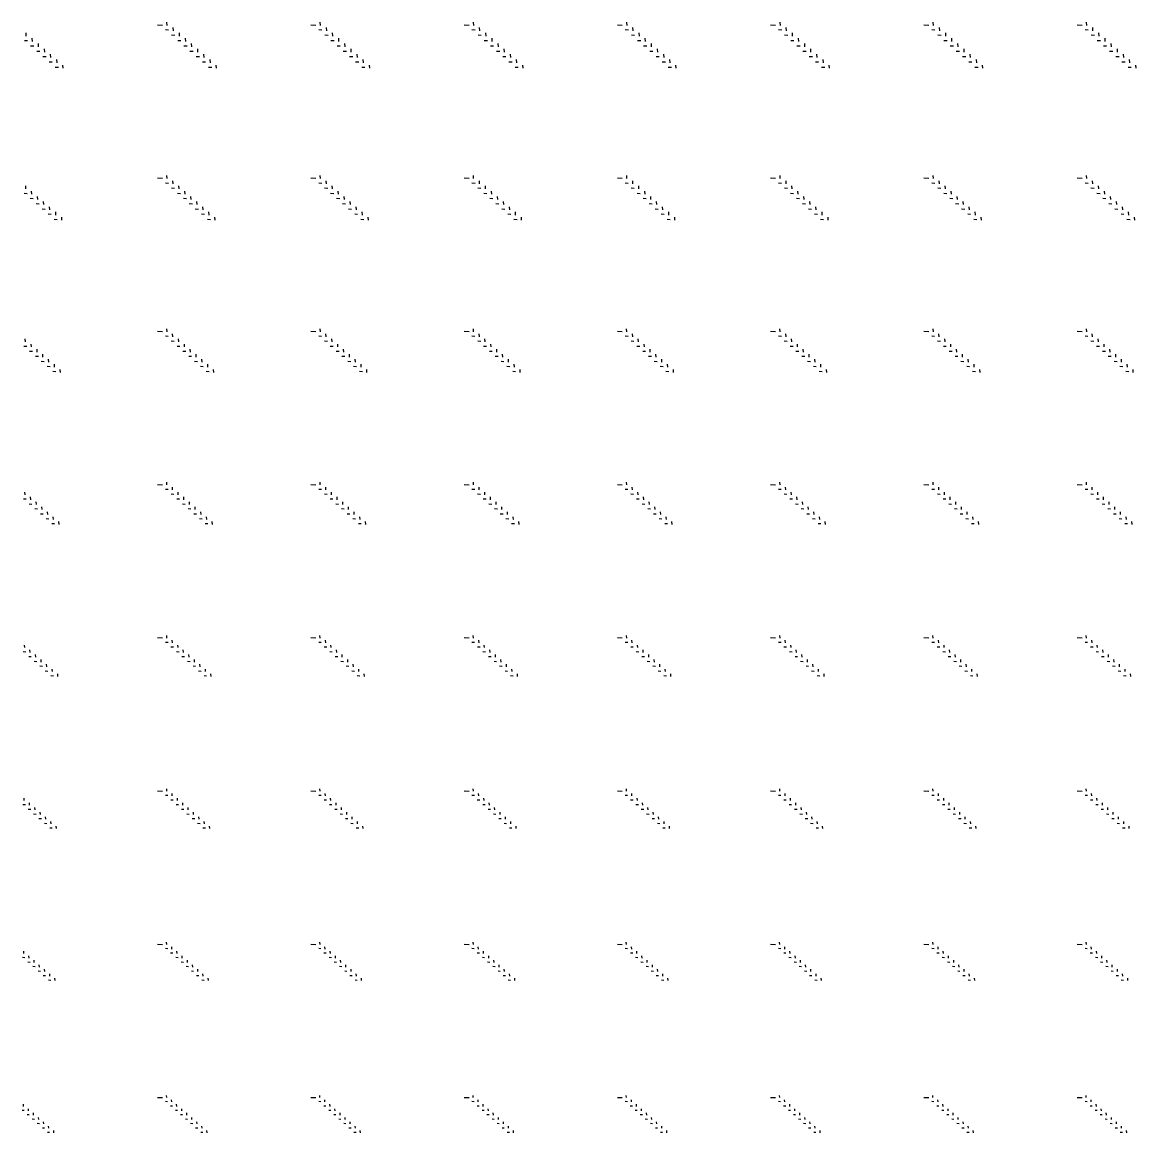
# Model space of a CAD drawing. Extents: x 0 to 300000, y 0 to 300000.
# Drawn here: x 187205 to 223530, y 77150 to 113385 of the extents above; entities that cross this region are included whole.
import ezdxf

# ---------------------------------------------------------------- set-up
doc = ezdxf.new("R2010")
doc.units = 0

msp = doc.modelspace()

# ---------------------------------------------------------------- linework, layer by layer
at = {"color": 7}
for p, q in [((191915, 113385), (191925, 113280)), ((196915, 113385), (196925, 113280)), ((201915, 113385), (201925, 113280)), ((206915, 113385), (206925, 113280)), ((211915, 113385), (211925, 113280)), ((216915, 113385), (216925, 113280)), ((221915, 113385), (221925, 113280)), ((187320, 113040), (187325, 112935)), ((191620, 113305), (191780, 113295)), ((191875, 113145), (191980, 113135)), ((192115, 113215), (192125, 113110)), ((192320, 113040), (192325, 112935)), ((196620, 113305), (196780, 113295)), ((196875, 113145), (196980, 113135)), ((197115, 113215), (197125, 113110)), ((197320, 113040), (197325, 112935)), ((201620, 113305), (201780, 113295)), ((201875, 113145), (201980, 113135)), ((202115, 113215), (202125, 113110)), ((202320, 113040), (202325, 112935)), ((206620, 113305), (206780, 113295)), ((206875, 113145), (206980, 113135)), ((207115, 113215), (207125, 113110)), ((207320, 113040), (207325, 112935)), ((211620, 113305), (211780, 113295)), ((211875, 113145), (211980, 113135)), ((212115, 113215), (212125, 113110)), ((212320, 113040), (212325, 112935)), ((216620, 113305), (216780, 113295)), ((216875, 113145), (216980, 113135)), ((217115, 113215), (217125, 113110)), ((217320, 113040), (217325, 112935)), ((221620, 113305), (221780, 113295)), ((221875, 113145), (221980, 113135)), ((222115, 113215), (222125, 113110)), ((222320, 113040), (222325, 112935)), ((187275, 112795), (187380, 112785)), ((187475, 112620), (187580, 112615)), ((187520, 112865), (187525, 112760)), ((187720, 112690), (187725, 112585)), ((192075, 112970), (192180, 112960)), ((192275, 112795), (192380, 112785)), ((192475, 112620), (192580, 112615)), ((192520, 112865), (192525, 112760)), ((192720, 112690), (192725, 112585)), ((197075, 112970), (197180, 112960)), ((197275, 112795), (197380, 112785)), ((197475, 112620), (197580, 112615)), ((197520, 112865), (197525, 112760)), ((197720, 112690), (197725, 112585)), ((202075, 112970), (202180, 112960)), ((202275, 112795), (202380, 112785)), ((202475, 112620), (202580, 112615)), ((202520, 112865), (202525, 112760)), ((202720, 112690), (202725, 112585)), ((207075, 112970), (207180, 112960)), ((207275, 112795), (207380, 112785)), ((207475, 112620), (207580, 112615)), ((207520, 112865), (207525, 112760)), ((207720, 112690), (207725, 112585)), ((212075, 112970), (212180, 112960)), ((212275, 112795), (212380, 112785)), ((212475, 112620), (212580, 112615)), ((212520, 112865), (212525, 112760)), ((212720, 112690), (212725, 112585)), ((217075, 112970), (217180, 112960)), ((217275, 112795), (217380, 112785)), ((217475, 112620), (217580, 112615)), ((217520, 112865), (217525, 112760)), ((217720, 112690), (217725, 112585)), ((222075, 112970), (222180, 112960)), ((222275, 112795), (222380, 112785)), ((222475, 112620), (222580, 112615)), ((222520, 112865), (222525, 112760)), ((222720, 112690), (222725, 112585)), ((187675, 112445), (187780, 112440)), ((187880, 112270), (187985, 112265)), ((187920, 112515), (187925, 112410)), ((188120, 112340), (188130, 112235)), ((192675, 112445), (192780, 112440)), ((192880, 112270), (192985, 112265)), ((192920, 112515), (192925, 112410)), ((193120, 112340), (193130, 112235)), ((197675, 112445), (197780, 112440)), ((197880, 112270), (197985, 112265)), ((197920, 112515), (197925, 112410)), ((198120, 112340), (198130, 112235)), ((202675, 112445), (202780, 112440)), ((202880, 112270), (202985, 112265)), ((202920, 112515), (202925, 112410)), ((203120, 112340), (203130, 112235)), ((207675, 112445), (207780, 112440)), ((207880, 112270), (207985, 112265)), ((207920, 112515), (207925, 112410)), ((208120, 112340), (208130, 112235)), ((212675, 112445), (212780, 112440)), ((212880, 112270), (212985, 112265)), ((212920, 112515), (212925, 112410)), ((213120, 112340), (213130, 112235)), ((217675, 112445), (217780, 112440)), ((217880, 112270), (217985, 112265)), ((217920, 112515), (217925, 112410)), ((218120, 112340), (218130, 112235)), ((222675, 112445), (222780, 112440)), ((222880, 112270), (222985, 112265)), ((222920, 112515), (222925, 112410)), ((223120, 112340), (223130, 112235)), ((188080, 112095), (188185, 112090)), ((188280, 111920), (188385, 111915)), ((188320, 112165), (188330, 112060)), ((188520, 111990), (188530, 111885)), ((193080, 112095), (193185, 112090)), ((193280, 111920), (193385, 111915)), ((193320, 112165), (193330, 112060)), ((193520, 111990), (193530, 111885)), ((198080, 112095), (198185, 112090)), ((198280, 111920), (198385, 111915)), ((198320, 112165), (198330, 112060)), ((198520, 111990), (198530, 111885)), ((203080, 112095), (203185, 112090)), ((203280, 111920), (203385, 111915)), ((203320, 112165), (203330, 112060)), ((203520, 111990), (203530, 111885)), ((208080, 112095), (208185, 112090)), ((208280, 111920), (208385, 111915)), ((208320, 112165), (208330, 112060)), ((208520, 111990), (208530, 111885)), ((213080, 112095), (213185, 112090)), ((213280, 111920), (213385, 111915)), ((213320, 112165), (213330, 112060)), ((213520, 111990), (213530, 111885)), ((218080, 112095), (218185, 112090)), ((218280, 111920), (218385, 111915)), ((218320, 112165), (218330, 112060)), ((218520, 111990), (218530, 111885)), ((223080, 112095), (223185, 112090)), ((223280, 111920), (223385, 111915)), ((223320, 112165), (223330, 112060)), ((223520, 111990), (223530, 111885)), ((191620, 108305), (191780, 108295)), ((191915, 108385), (191920, 108285)), ((196620, 108305), (196780, 108295)), ((196915, 108385), (196920, 108285)), ((201620, 108305), (201780, 108295)), ((201915, 108385), (201920, 108285)), ((206620, 108305), (206780, 108295)), ((206915, 108385), (206920, 108285)), ((211620, 108305), (211780, 108295)), ((211915, 108385), (211920, 108285)), ((216620, 108305), (216780, 108295)), ((216915, 108385), (216920, 108285)), ((221620, 108305), (221780, 108295)), ((221915, 108385), (221920, 108285)), ((187305, 108045), (187310, 107945)), ((191875, 108150), (191975, 108140)), ((192070, 107980), (192170, 107970)), ((192110, 108215), (192115, 108115)), ((192305, 108045), (192310, 107945)), ((196875, 108150), (196975, 108140)), ((197070, 107980), (197170, 107970)), ((197110, 108215), (197115, 108115)), ((197305, 108045), (197310, 107945)), ((201875, 108150), (201975, 108140)), ((202070, 107980), (202170, 107970)), ((202110, 108215), (202115, 108115)), ((202305, 108045), (202310, 107945)), ((206875, 108150), (206975, 108140)), ((207070, 107980), (207170, 107970)), ((207110, 108215), (207115, 108115)), ((207305, 108045), (207310, 107945)), ((211875, 108150), (211975, 108140)), ((212070, 107980), (212170, 107970)), ((212110, 108215), (212115, 108115)), ((212305, 108045), (212310, 107945)), ((216875, 108150), (216975, 108140)), ((217070, 107980), (217170, 107970)), ((217110, 108215), (217115, 108115)), ((217305, 108045), (217310, 107945)), ((221875, 108150), (221975, 108140)), ((222070, 107980), (222170, 107970)), ((222110, 108215), (222115, 108115)), ((222305, 108045), (222310, 107945)), ((187265, 107810), (187365, 107800)), ((187460, 107640), (187560, 107630)), ((187500, 107875), (187510, 107775)), ((187695, 107705), (187705, 107605)), ((187890, 107535), (187900, 107435)), ((192265, 107810), (192365, 107800)), ((192460, 107640), (192560, 107630)), ((192500, 107875), (192510, 107775)), ((192695, 107705), (192705, 107605)), ((192890, 107535), (192900, 107435)), ((197265, 107810), (197365, 107800)), ((197460, 107640), (197560, 107630)), ((197500, 107875), (197510, 107775)), ((197695, 107705), (197705, 107605)), ((197890, 107535), (197900, 107435)), ((202265, 107810), (202365, 107800)), ((202460, 107640), (202560, 107630)), ((202500, 107875), (202510, 107775)), ((202695, 107705), (202705, 107605)), ((202890, 107535), (202900, 107435)), ((207265, 107810), (207365, 107800)), ((207460, 107640), (207560, 107630)), ((207500, 107875), (207510, 107775)), ((207695, 107705), (207705, 107605)), ((207890, 107535), (207900, 107435)), ((212265, 107810), (212365, 107800)), ((212460, 107640), (212560, 107630)), ((212500, 107875), (212510, 107775)), ((212695, 107705), (212705, 107605)), ((212890, 107535), (212900, 107435)), ((217265, 107810), (217365, 107800)), ((217460, 107640), (217560, 107630)), ((217500, 107875), (217510, 107775)), ((217695, 107705), (217705, 107605)), ((217890, 107535), (217900, 107435)), ((222265, 107810), (222365, 107800)), ((222460, 107640), (222560, 107630)), ((222500, 107875), (222510, 107775)), ((222695, 107705), (222705, 107605)), ((222890, 107535), (222900, 107435)), ((187655, 107470), (187755, 107460)), ((187850, 107300), (187950, 107290)), ((188085, 107365), (188095, 107265)), ((188285, 107195), (188290, 107095)), ((192655, 107470), (192755, 107460)), ((192850, 107300), (192950, 107290)), ((193085, 107365), (193095, 107265)), ((193285, 107195), (193290, 107095)), ((197655, 107470), (197755, 107460)), ((197850, 107300), (197950, 107290)), ((198085, 107365), (198095, 107265)), ((198285, 107195), (198290, 107095)), ((202655, 107470), (202755, 107460)), ((202850, 107300), (202950, 107290)), ((203085, 107365), (203095, 107265)), ((203285, 107195), (203290, 107095)), ((207655, 107470), (207755, 107460)), ((207850, 107300), (207950, 107290)), ((208085, 107365), (208095, 107265)), ((208285, 107195), (208290, 107095)), ((212655, 107470), (212755, 107460)), ((212850, 107300), (212950, 107290)), ((213085, 107365), (213095, 107265)), ((213285, 107195), (213290, 107095)), ((217655, 107470), (217755, 107460)), ((217850, 107300), (217950, 107290)), ((218085, 107365), (218095, 107265)), ((218285, 107195), (218290, 107095)), ((222655, 107470), (222755, 107460)), ((222850, 107300), (222950, 107290)), ((223085, 107365), (223095, 107265)), ((223285, 107195), (223290, 107095)), ((188050, 107130), (188145, 107120)), ((188245, 106960), (188345, 106950)), ((188480, 107025), (188485, 106925)), ((193050, 107130), (193145, 107120)), ((193245, 106960), (193345, 106950)), ((193480, 107025), (193485, 106925)), ((198050, 107130), (198145, 107120)), ((198245, 106960), (198345, 106950)), ((198480, 107025), (198485, 106925)), ((203050, 107130), (203145, 107120)), ((203245, 106960), (203345, 106950)), ((203480, 107025), (203485, 106925)), ((208050, 107130), (208145, 107120)), ((208245, 106960), (208345, 106950)), ((208480, 107025), (208485, 106925)), ((213050, 107130), (213145, 107120)), ((213245, 106960), (213345, 106950)), ((213480, 107025), (213485, 106925)), ((218050, 107130), (218145, 107120)), ((218245, 106960), (218345, 106950)), ((218480, 107025), (218485, 106925)), ((223050, 107130), (223145, 107120)), ((223245, 106960), (223345, 106950)), ((223480, 107025), (223485, 106925)), ((191620, 103305), (191780, 103295)), ((191910, 103380), (191920, 103285)), ((192100, 103215), (192110, 103120)), ((196620, 103305), (196780, 103295)), ((196910, 103380), (196920, 103285)), ((197100, 103215), (197110, 103120)), ((201620, 103305), (201780, 103295)), ((201910, 103380), (201920, 103285)), ((202100, 103215), (202110, 103120)), ((206620, 103305), (206780, 103295)), ((206910, 103380), (206920, 103285)), ((207100, 103215), (207110, 103120)), ((211620, 103305), (211780, 103295)), ((211910, 103380), (211920, 103285)), ((212100, 103215), (212110, 103120)), ((216620, 103305), (216780, 103295)), ((216910, 103380), (216920, 103285)), ((217100, 103215), (217110, 103120)), ((221620, 103305), (221780, 103295)), ((221910, 103380), (221920, 103285)), ((222100, 103215), (222110, 103120)), ((187255, 102820), (187350, 102815)), ((187290, 103050), (187300, 102955)), ((187485, 102885), (187490, 102790)), ((191875, 103150), (191970, 103145)), ((192065, 102985), (192160, 102980)), ((192255, 102820), (192350, 102815)), ((192290, 103050), (192300, 102955)), ((192485, 102885), (192490, 102790)), ((196875, 103150), (196970, 103145)), ((197065, 102985), (197160, 102980)), ((197255, 102820), (197350, 102815)), ((197290, 103050), (197300, 102955)), ((197485, 102885), (197490, 102790)), ((201875, 103150), (201970, 103145)), ((202065, 102985), (202160, 102980)), ((202255, 102820), (202350, 102815)), ((202290, 103050), (202300, 102955)), ((202485, 102885), (202490, 102790)), ((206875, 103150), (206970, 103145)), ((207065, 102985), (207160, 102980)), ((207255, 102820), (207350, 102815)), ((207290, 103050), (207300, 102955)), ((207485, 102885), (207490, 102790)), ((211875, 103150), (211970, 103145)), ((212065, 102985), (212160, 102980)), ((212255, 102820), (212350, 102815)), ((212290, 103050), (212300, 102955)), ((212485, 102885), (212490, 102790)), ((216875, 103150), (216970, 103145)), ((217065, 102985), (217160, 102980)), ((217255, 102820), (217350, 102815)), ((217290, 103050), (217300, 102955)), ((217485, 102885), (217490, 102790)), ((221875, 103150), (221970, 103145)), ((222065, 102985), (222160, 102980)), ((222255, 102820), (222350, 102815)), ((222290, 103050), (222300, 102955)), ((222485, 102885), (222490, 102790)), ((187445, 102655), (187540, 102650)), ((187635, 102490), (187730, 102485)), ((187675, 102720), (187680, 102625)), ((187865, 102555), (187870, 102460)), ((192445, 102655), (192540, 102650)), ((192635, 102490), (192730, 102485)), ((192675, 102720), (192680, 102625)), ((192865, 102555), (192870, 102460)), ((197445, 102655), (197540, 102650)), ((197635, 102490), (197730, 102485)), ((197675, 102720), (197680, 102625)), ((197865, 102555), (197870, 102460)), ((202445, 102655), (202540, 102650)), ((202635, 102490), (202730, 102485)), ((202675, 102720), (202680, 102625)), ((202865, 102555), (202870, 102460)), ((207445, 102655), (207540, 102650)), ((207635, 102490), (207730, 102485)), ((207675, 102720), (207680, 102625)), ((207865, 102555), (207870, 102460)), ((212445, 102655), (212540, 102650)), ((212635, 102490), (212730, 102485)), ((212675, 102720), (212680, 102625)), ((212865, 102555), (212870, 102460)), ((217445, 102655), (217540, 102650)), ((217635, 102490), (217730, 102485)), ((217675, 102720), (217680, 102625)), ((217865, 102555), (217870, 102460)), ((222445, 102655), (222540, 102650)), ((222635, 102490), (222730, 102485)), ((222675, 102720), (222680, 102625)), ((222865, 102555), (222870, 102460)), ((187825, 102325), (187920, 102320)), ((188015, 102160), (188110, 102155)), ((188055, 102390), (188060, 102295)), ((188245, 102225), (188250, 102130)), ((192825, 102325), (192920, 102320)), ((193015, 102160), (193110, 102155)), ((193055, 102390), (193060, 102295)), ((193245, 102225), (193250, 102130)), ((197825, 102325), (197920, 102320)), ((198015, 102160), (198110, 102155)), ((198055, 102390), (198060, 102295)), ((198245, 102225), (198250, 102130)), ((202825, 102325), (202920, 102320)), ((203015, 102160), (203110, 102155)), ((203055, 102390), (203060, 102295)), ((203245, 102225), (203250, 102130)), ((207825, 102325), (207920, 102320)), ((208015, 102160), (208110, 102155)), ((208055, 102390), (208060, 102295)), ((208245, 102225), (208250, 102130)), ((212825, 102325), (212920, 102320)), ((213015, 102160), (213110, 102155)), ((213055, 102390), (213060, 102295)), ((213245, 102225), (213250, 102130)), ((217825, 102325), (217920, 102320)), ((218015, 102160), (218110, 102155)), ((218055, 102390), (218060, 102295)), ((218245, 102225), (218250, 102130)), ((222825, 102325), (222920, 102320)), ((223015, 102160), (223110, 102155)), ((223055, 102390), (223060, 102295)), ((223245, 102225), (223250, 102130)), ((188205, 101995), (188300, 101985)), ((188435, 102055), (188440, 101960)), ((193205, 101995), (193300, 101985)), ((193435, 102055), (193440, 101960)), ((198205, 101995), (198300, 101985)), ((198435, 102055), (198440, 101960)), ((203205, 101995), (203300, 101985)), ((203435, 102055), (203440, 101960)), ((208205, 101995), (208300, 101985)), ((208435, 102055), (208440, 101960)), ((213205, 101995), (213300, 101985)), ((213435, 102055), (213440, 101960)), ((218205, 101995), (218300, 101985)), ((218435, 102055), (218440, 101960)), ((223205, 101995), (223300, 101985)), ((223435, 102055), (223440, 101960)), ((191620, 98305), (191780, 98295)), ((191875, 98155), (191965, 98150)), ((191910, 98380), (191915, 98290)), ((192095, 98215), (192100, 98130)), ((196620, 98305), (196780, 98295)), ((196875, 98155), (196965, 98150)), ((196910, 98380), (196915, 98290)), ((197095, 98215), (197100, 98130)), ((201620, 98305), (201780, 98295)), ((201875, 98155), (201965, 98150)), ((201910, 98380), (201915, 98290)), ((202095, 98215), (202100, 98130)), ((206620, 98305), (206780, 98295)), ((206875, 98155), (206965, 98150)), ((206910, 98380), (206915, 98290)), ((207095, 98215), (207100, 98130)), ((211620, 98305), (211780, 98295)), ((211875, 98155), (211965, 98150)), ((211910, 98380), (211915, 98290)), ((212095, 98215), (212100, 98130)), ((216620, 98305), (216780, 98295)), ((216875, 98155), (216965, 98150)), ((216910, 98380), (216915, 98290)), ((217095, 98215), (217100, 98130)), ((221620, 98305), (221780, 98295)), ((221875, 98155), (221965, 98150)), ((221910, 98380), (221915, 98290)), ((222095, 98215), (222100, 98130)), ((187245, 97835), (187335, 97830)), ((187280, 98055), (187285, 97965)), ((187465, 97895), (187470, 97805)), ((187650, 97735), (187655, 97645)), ((192060, 97995), (192150, 97990)), ((192245, 97835), (192335, 97830)), ((192280, 98055), (192285, 97965)), ((192465, 97895), (192470, 97805)), ((192650, 97735), (192655, 97645)), ((197060, 97995), (197150, 97990)), ((197245, 97835), (197335, 97830)), ((197280, 98055), (197285, 97965)), ((197465, 97895), (197470, 97805)), ((197650, 97735), (197655, 97645)), ((202060, 97995), (202150, 97990)), ((202245, 97835), (202335, 97830)), ((202280, 98055), (202285, 97965)), ((202465, 97895), (202470, 97805)), ((202650, 97735), (202655, 97645)), ((207060, 97995), (207150, 97990)), ((207245, 97835), (207335, 97830)), ((207280, 98055), (207285, 97965)), ((207465, 97895), (207470, 97805)), ((207650, 97735), (207655, 97645)), ((212060, 97995), (212150, 97990)), ((212245, 97835), (212335, 97830)), ((212280, 98055), (212285, 97965)), ((212465, 97895), (212470, 97805)), ((212650, 97735), (212655, 97645)), ((217060, 97995), (217150, 97990)), ((217245, 97835), (217335, 97830)), ((217280, 98055), (217285, 97965)), ((217465, 97895), (217470, 97805)), ((217650, 97735), (217655, 97645)), ((222060, 97995), (222150, 97990)), ((222245, 97835), (222335, 97830)), ((222280, 98055), (222285, 97965)), ((222465, 97895), (222470, 97805)), ((222650, 97735), (222655, 97645)), ((187430, 97675), (187520, 97665)), ((187615, 97515), (187705, 97505)), ((187835, 97575), (187840, 97485)), ((188020, 97410), (188025, 97320)), ((192430, 97675), (192520, 97665)), ((192615, 97515), (192705, 97505)), ((192835, 97575), (192840, 97485)), ((193020, 97410), (193025, 97320)), ((197430, 97675), (197520, 97665)), ((197615, 97515), (197705, 97505)), ((197835, 97575), (197840, 97485)), ((198020, 97410), (198025, 97320)), ((202430, 97675), (202520, 97665)), ((202615, 97515), (202705, 97505)), ((202835, 97575), (202840, 97485)), ((203020, 97410), (203025, 97320)), ((207430, 97675), (207520, 97665)), ((207615, 97515), (207705, 97505)), ((207835, 97575), (207840, 97485)), ((208020, 97410), (208025, 97320)), ((212430, 97675), (212520, 97665)), ((212615, 97515), (212705, 97505)), ((212835, 97575), (212840, 97485)), ((213020, 97410), (213025, 97320)), ((217430, 97675), (217520, 97665)), ((217615, 97515), (217705, 97505)), ((217835, 97575), (217840, 97485)), ((218020, 97410), (218025, 97320)), ((222430, 97675), (222520, 97665)), ((222615, 97515), (222705, 97505)), ((222835, 97575), (222840, 97485)), ((223020, 97410), (223025, 97320)), ((187800, 97350), (187890, 97345)), ((187985, 97190), (188075, 97185)), ((188170, 97030), (188260, 97025)), ((188205, 97250), (188215, 97160)), ((188390, 97090), (188400, 97000)), ((192800, 97350), (192890, 97345)), ((192985, 97190), (193075, 97185)), ((193170, 97030), (193260, 97025)), ((193205, 97250), (193215, 97160)), ((193390, 97090), (193400, 97000)), ((197800, 97350), (197890, 97345)), ((197985, 97190), (198075, 97185)), ((198170, 97030), (198260, 97025)), ((198205, 97250), (198215, 97160)), ((198390, 97090), (198400, 97000)), ((202800, 97350), (202890, 97345)), ((202985, 97190), (203075, 97185)), ((203170, 97030), (203260, 97025)), ((203205, 97250), (203215, 97160)), ((203390, 97090), (203400, 97000)), ((207800, 97350), (207890, 97345)), ((207985, 97190), (208075, 97185)), ((208170, 97030), (208260, 97025)), ((208205, 97250), (208215, 97160)), ((208390, 97090), (208400, 97000)), ((212800, 97350), (212890, 97345)), ((212985, 97190), (213075, 97185)), ((213170, 97030), (213260, 97025)), ((213205, 97250), (213215, 97160)), ((213390, 97090), (213400, 97000)), ((217800, 97350), (217890, 97345)), ((217985, 97190), (218075, 97185)), ((218170, 97030), (218260, 97025)), ((218205, 97250), (218215, 97160)), ((218390, 97090), (218400, 97000)), ((222800, 97350), (222890, 97345)), ((222985, 97190), (223075, 97185)), ((223170, 97030), (223260, 97025)), ((223205, 97250), (223215, 97160)), ((223390, 97090), (223400, 97000)), ((191905, 93375), (191915, 93290)), ((196905, 93375), (196915, 93290)), ((201905, 93375), (201915, 93290)), ((206905, 93375), (206915, 93290)), ((211905, 93375), (211915, 93290)), ((216905, 93375), (216915, 93290)), ((221905, 93375), (221915, 93290)), ((187265, 93060), (187275, 92980)), ((191620, 93305), (191780, 93295)), ((191875, 93160), (191960, 93155)), ((192055, 93005), (192140, 93000)), ((192085, 93220), (192095, 93135)), ((192265, 93060), (192275, 92980)), ((196620, 93305), (196780, 93295)), ((196875, 93160), (196960, 93155)), ((197055, 93005), (197140, 93000)), ((197085, 93220), (197095, 93135)), ((197265, 93060), (197275, 92980)), ((201620, 93305), (201780, 93295)), ((201875, 93160), (201960, 93155)), ((202055, 93005), (202140, 93000)), ((202085, 93220), (202095, 93135)), ((202265, 93060), (202275, 92980)), ((206620, 93305), (206780, 93295)), ((206875, 93160), (206960, 93155)), ((207055, 93005), (207140, 93000)), ((207085, 93220), (207095, 93135)), ((207265, 93060), (207275, 92980)), ((211620, 93305), (211780, 93295)), ((211875, 93160), (211960, 93155)), ((212055, 93005), (212140, 93000)), ((212085, 93220), (212095, 93135)), ((212265, 93060), (212275, 92980)), ((216620, 93305), (216780, 93295)), ((216875, 93160), (216960, 93155)), ((217055, 93005), (217140, 93000)), ((217085, 93220), (217095, 93135)), ((217265, 93060), (217275, 92980)), ((221620, 93305), (221780, 93295)), ((221875, 93160), (221960, 93155)), ((222055, 93005), (222140, 93000)), ((222085, 93220), (222095, 93135)), ((222265, 93060), (222275, 92980)), ((187235, 92850), (187320, 92840)), ((187415, 92690), (187500, 92685)), ((187445, 92905), (187455, 92820)), ((187630, 92750), (187635, 92665)), ((192235, 92850), (192320, 92840)), ((192415, 92690), (192500, 92685)), ((192445, 92905), (192455, 92820)), ((192630, 92750), (192635, 92665)), ((197235, 92850), (197320, 92840)), ((197415, 92690), (197500, 92685)), ((197445, 92905), (197455, 92820)), ((197630, 92750), (197635, 92665)), ((202235, 92850), (202320, 92840)), ((202415, 92690), (202500, 92685)), ((202445, 92905), (202455, 92820)), ((202630, 92750), (202635, 92665)), ((207235, 92850), (207320, 92840)), ((207415, 92690), (207500, 92685)), ((207445, 92905), (207455, 92820)), ((207630, 92750), (207635, 92665)), ((212235, 92850), (212320, 92840)), ((212415, 92690), (212500, 92685)), ((212445, 92905), (212455, 92820)), ((212630, 92750), (212635, 92665)), ((217235, 92850), (217320, 92840)), ((217415, 92690), (217500, 92685)), ((217445, 92905), (217455, 92820)), ((217630, 92750), (217635, 92665)), ((222235, 92850), (222320, 92840)), ((222415, 92690), (222500, 92685)), ((222445, 92905), (222455, 92820)), ((222630, 92750), (222635, 92665)), ((187595, 92535), (187680, 92530)), ((187775, 92380), (187860, 92370)), ((187810, 92595), (187815, 92510)), ((187990, 92435), (187995, 92350)), ((188170, 92280), (188175, 92195)), ((192595, 92535), (192680, 92530)), ((192775, 92380), (192860, 92370)), ((192810, 92595), (192815, 92510)), ((192990, 92435), (192995, 92350)), ((193170, 92280), (193175, 92195)), ((197595, 92535), (197680, 92530)), ((197775, 92380), (197860, 92370)), ((197810, 92595), (197815, 92510)), ((197990, 92435), (197995, 92350)), ((198170, 92280), (198175, 92195)), ((202595, 92535), (202680, 92530)), ((202775, 92380), (202860, 92370)), ((202810, 92595), (202815, 92510)), ((202990, 92435), (202995, 92350)), ((203170, 92280), (203175, 92195)), ((207595, 92535), (207680, 92530)), ((207775, 92380), (207860, 92370)), ((207810, 92595), (207815, 92510)), ((207990, 92435), (207995, 92350)), ((208170, 92280), (208175, 92195)), ((212595, 92535), (212680, 92530)), ((212775, 92380), (212860, 92370)), ((212810, 92595), (212815, 92510)), ((212990, 92435), (212995, 92350)), ((213170, 92280), (213175, 92195)), ((217595, 92535), (217680, 92530)), ((217775, 92380), (217860, 92370)), ((217810, 92595), (217815, 92510)), ((217990, 92435), (217995, 92350)), ((218170, 92280), (218175, 92195)), ((222595, 92535), (222680, 92530)), ((222775, 92380), (222860, 92370)), ((222810, 92595), (222815, 92510)), ((222990, 92435), (222995, 92350)), ((223170, 92280), (223175, 92195)), ((187955, 92220), (188040, 92215)), ((188135, 92065), (188220, 92060)), ((188350, 92125), (188355, 92040)), ((192955, 92220), (193040, 92215)), ((193135, 92065), (193220, 92060)), ((193350, 92125), (193355, 92040)), ((197955, 92220), (198040, 92215)), ((198135, 92065), (198220, 92060)), ((198350, 92125), (198355, 92040)), ((202955, 92220), (203040, 92215)), ((203135, 92065), (203220, 92060)), ((203350, 92125), (203355, 92040)), ((207955, 92220), (208040, 92215)), ((208135, 92065), (208220, 92060)), ((208350, 92125), (208355, 92040)), ((212955, 92220), (213040, 92215)), ((213135, 92065), (213220, 92060)), ((213350, 92125), (213355, 92040)), ((217955, 92220), (218040, 92215)), ((218135, 92065), (218220, 92060)), ((218350, 92125), (218355, 92040)), ((222955, 92220), (223040, 92215)), ((223135, 92065), (223220, 92060)), ((223350, 92125), (223355, 92040)), ((191620, 88305), (191780, 88295)), ((191905, 88375), (191910, 88295)), ((196620, 88305), (196780, 88295)), ((196905, 88375), (196910, 88295)), ((201620, 88305), (201780, 88295)), ((201905, 88375), (201910, 88295)), ((206620, 88305), (206780, 88295)), ((206905, 88375), (206910, 88295)), ((211620, 88305), (211780, 88295)), ((211905, 88375), (211910, 88295)), ((216620, 88305), (216780, 88295)), ((216905, 88375), (216910, 88295)), ((221620, 88305), (221780, 88295)), ((221905, 88375), (221910, 88295)), ((187255, 88070), (187260, 87990)), ((187430, 87915), (187435, 87835)), ((191875, 88165), (191955, 88160)), ((192050, 88015), (192130, 88010)), ((192080, 88220), (192085, 88140)), ((192255, 88070), (192260, 87990)), ((192430, 87915), (192435, 87835)), ((196875, 88165), (196955, 88160)), ((197050, 88015), (197130, 88010)), ((197080, 88220), (197085, 88140)), ((197255, 88070), (197260, 87990)), ((197430, 87915), (197435, 87835)), ((201875, 88165), (201955, 88160)), ((202050, 88015), (202130, 88010)), ((202080, 88220), (202085, 88140)), ((202255, 88070), (202260, 87990)), ((202430, 87915), (202435, 87835)), ((206875, 88165), (206955, 88160)), ((207050, 88015), (207130, 88010)), ((207080, 88220), (207085, 88140)), ((207255, 88070), (207260, 87990)), ((207430, 87915), (207435, 87835)), ((211875, 88165), (211955, 88160)), ((212050, 88015), (212130, 88010)), ((212080, 88220), (212085, 88140)), ((212255, 88070), (212260, 87990)), ((212430, 87915), (212435, 87835)), ((216875, 88165), (216955, 88160)), ((217050, 88015), (217130, 88010)), ((217080, 88220), (217085, 88140)), ((217255, 88070), (217260, 87990)), ((217430, 87915), (217435, 87835)), ((221875, 88165), (221955, 88160)), ((222050, 88015), (222130, 88010)), ((222080, 88220), (222085, 88140)), ((222255, 88070), (222260, 87990)), ((222430, 87915), (222435, 87835)), ((187225, 87860), (187305, 87855)), ((187400, 87710), (187480, 87705)), ((187575, 87555), (187655, 87550)), ((187605, 87765), (187610, 87685)), ((187780, 87610), (187785, 87530)), ((192225, 87860), (192305, 87855)), ((192400, 87710), (192480, 87705)), ((192575, 87555), (192655, 87550)), ((192605, 87765), (192610, 87685)), ((192780, 87610), (192785, 87530)), ((197225, 87860), (197305, 87855)), ((197400, 87710), (197480, 87705)), ((197575, 87555), (197655, 87550)), ((197605, 87765), (197610, 87685)), ((197780, 87610), (197785, 87530)), ((202225, 87860), (202305, 87855)), ((202400, 87710), (202480, 87705)), ((202575, 87555), (202655, 87550)), ((202605, 87765), (202610, 87685)), ((202780, 87610), (202785, 87530)), ((207225, 87860), (207305, 87855)), ((207400, 87710), (207480, 87705)), ((207575, 87555), (207655, 87550)), ((207605, 87765), (207610, 87685)), ((207780, 87610), (207785, 87530)), ((212225, 87860), (212305, 87855)), ((212400, 87710), (212480, 87705)), ((212575, 87555), (212655, 87550)), ((212605, 87765), (212610, 87685)), ((212780, 87610), (212785, 87530)), ((217225, 87860), (217305, 87855)), ((217400, 87710), (217480, 87705)), ((217575, 87555), (217655, 87550)), ((217605, 87765), (217610, 87685)), ((217780, 87610), (217785, 87530)), ((222225, 87860), (222305, 87855)), ((222400, 87710), (222480, 87705)), ((222575, 87555), (222655, 87550)), ((222605, 87765), (222610, 87685)), ((222780, 87610), (222785, 87530)), ((187750, 87405), (187830, 87400)), ((187925, 87255), (188005, 87245)), ((187955, 87460), (187960, 87380)), ((188130, 87310), (188135, 87230)), ((192750, 87405), (192830, 87400)), ((192925, 87255), (193005, 87245)), ((192955, 87460), (192960, 87380)), ((193130, 87310), (193135, 87230)), ((197750, 87405), (197830, 87400)), ((197925, 87255), (198005, 87245)), ((197955, 87460), (197960, 87380)), ((198130, 87310), (198135, 87230)), ((202750, 87405), (202830, 87400)), ((202925, 87255), (203005, 87245)), ((202955, 87460), (202960, 87380)), ((203130, 87310), (203135, 87230)), ((207750, 87405), (207830, 87400)), ((207925, 87255), (208005, 87245)), ((207955, 87460), (207960, 87380)), ((208130, 87310), (208135, 87230)), ((212750, 87405), (212830, 87400)), ((212925, 87255), (213005, 87245)), ((212955, 87460), (212960, 87380)), ((213130, 87310), (213135, 87230)), ((217750, 87405), (217830, 87400)), ((217925, 87255), (218005, 87245)), ((217955, 87460), (217960, 87380)), ((218130, 87310), (218135, 87230)), ((222750, 87405), (222830, 87400)), ((222925, 87255), (223005, 87245)), ((222955, 87460), (222960, 87380)), ((223130, 87310), (223135, 87230)), ((188100, 87100), (188180, 87095)), ((188305, 87155), (188310, 87075)), ((193100, 87100), (193180, 87095)), ((193305, 87155), (193310, 87075)), ((198100, 87100), (198180, 87095)), ((198305, 87155), (198310, 87075)), ((203100, 87100), (203180, 87095)), ((203305, 87155), (203310, 87075)), ((208100, 87100), (208180, 87095)), ((208305, 87155), (208310, 87075)), ((213100, 87100), (213180, 87095)), ((213305, 87155), (213310, 87075)), ((218100, 87100), (218180, 87095)), ((218305, 87155), (218310, 87075)), ((223100, 87100), (223180, 87095)), ((223305, 87155), (223310, 87075)), ((191620, 83305), (191780, 83295)), ((191900, 83370), (191910, 83295)), ((192070, 83220), (192075, 83145)), ((196620, 83305), (196780, 83295)), ((196900, 83370), (196910, 83295)), ((197070, 83220), (197075, 83145)), ((201620, 83305), (201780, 83295)), ((201900, 83370), (201910, 83295)), ((202070, 83220), (202075, 83145)), ((206620, 83305), (206780, 83295)), ((206900, 83370), (206910, 83295)), ((207070, 83220), (207075, 83145)), ((211620, 83305), (211780, 83295)), ((211900, 83370), (211910, 83295)), ((212070, 83220), (212075, 83145)), ((216620, 83305), (216780, 83295)), ((216900, 83370), (216910, 83295)), ((217070, 83220), (217075, 83145)), ((221620, 83305), (221780, 83295)), ((221900, 83370), (221910, 83295)), ((222070, 83220), (222075, 83145)), ((187215, 82875), (187290, 82870)), ((187240, 83075), (187245, 83000)), ((187410, 82925), (187415, 82850)), ((191875, 83170), (191950, 83165)), ((192045, 83025), (192120, 83015)), ((192215, 82875), (192290, 82870)), ((192240, 83075), (192245, 83000)), ((192410, 82925), (192415, 82850)), ((196875, 83170), (196950, 83165)), ((197045, 83025), (197120, 83015)), ((197215, 82875), (197290, 82870)), ((197240, 83075), (197245, 83000)), ((197410, 82925), (197415, 82850)), ((201875, 83170), (201950, 83165)), ((202045, 83025), (202120, 83015)), ((202215, 82875), (202290, 82870)), ((202240, 83075), (202245, 83000)), ((202410, 82925), (202415, 82850)), ((206875, 83170), (206950, 83165)), ((207045, 83025), (207120, 83015)), ((207215, 82875), (207290, 82870)), ((207240, 83075), (207245, 83000)), ((207410, 82925), (207415, 82850)), ((211875, 83170), (211950, 83165)), ((212045, 83025), (212120, 83015)), ((212215, 82875), (212290, 82870)), ((212240, 83075), (212245, 83000)), ((212410, 82925), (212415, 82850)), ((216875, 83170), (216950, 83165)), ((217045, 83025), (217120, 83015)), ((217215, 82875), (217290, 82870)), ((217240, 83075), (217245, 83000)), ((217410, 82925), (217415, 82850)), ((221875, 83170), (221950, 83165)), ((222045, 83025), (222120, 83015)), ((222215, 82875), (222290, 82870)), ((222240, 83075), (222245, 83000)), ((222410, 82925), (222415, 82850)), ((187385, 82725), (187460, 82720)), ((187555, 82580), (187630, 82575)), ((187580, 82780), (187585, 82705)), ((187750, 82630), (187755, 82555)), ((187920, 82485), (187925, 82410)), ((192385, 82725), (192460, 82720)), ((192555, 82580), (192630, 82575)), ((192580, 82780), (192585, 82705)), ((192750, 82630), (192755, 82555)), ((192920, 82485), (192925, 82410)), ((197385, 82725), (197460, 82720)), ((197555, 82580), (197630, 82575)), ((197580, 82780), (197585, 82705)), ((197750, 82630), (197755, 82555)), ((197920, 82485), (197925, 82410)), ((202385, 82725), (202460, 82720)), ((202555, 82580), (202630, 82575)), ((202580, 82780), (202585, 82705)), ((202750, 82630), (202755, 82555)), ((202920, 82485), (202925, 82410)), ((207385, 82725), (207460, 82720)), ((207555, 82580), (207630, 82575)), ((207580, 82780), (207585, 82705)), ((207750, 82630), (207755, 82555)), ((207920, 82485), (207925, 82410)), ((212385, 82725), (212460, 82720)), ((212555, 82580), (212630, 82575)), ((212580, 82780), (212585, 82705)), ((212750, 82630), (212755, 82555)), ((212920, 82485), (212925, 82410)), ((217385, 82725), (217460, 82720)), ((217555, 82580), (217630, 82575)), ((217580, 82780), (217585, 82705)), ((217750, 82630), (217755, 82555)), ((217920, 82485), (217925, 82410)), ((222385, 82725), (222460, 82720)), ((222555, 82580), (222630, 82575)), ((222580, 82780), (222585, 82705)), ((222750, 82630), (222755, 82555)), ((222920, 82485), (222925, 82410)), ((187725, 82430), (187795, 82425)), ((187890, 82285), (187965, 82280)), ((188060, 82135), (188135, 82130)), ((188090, 82335), (188095, 82260)), ((188260, 82190), (188265, 82115)), ((192725, 82430), (192795, 82425)), ((192890, 82285), (192965, 82280)), ((193060, 82135), (193135, 82130)), ((193090, 82335), (193095, 82260)), ((193260, 82190), (193265, 82115)), ((197725, 82430), (197795, 82425)), ((197890, 82285), (197965, 82280)), ((198060, 82135), (198135, 82130)), ((198090, 82335), (198095, 82260)), ((198260, 82190), (198265, 82115)), ((202725, 82430), (202795, 82425)), ((202890, 82285), (202965, 82280)), ((203060, 82135), (203135, 82130)), ((203090, 82335), (203095, 82260)), ((203260, 82190), (203265, 82115)), ((207725, 82430), (207795, 82425)), ((207890, 82285), (207965, 82280)), ((208060, 82135), (208135, 82130)), ((208090, 82335), (208095, 82260)), ((208260, 82190), (208265, 82115)), ((212725, 82430), (212795, 82425)), ((212890, 82285), (212965, 82280)), ((213060, 82135), (213135, 82130)), ((213090, 82335), (213095, 82260)), ((213260, 82190), (213265, 82115)), ((217725, 82430), (217795, 82425)), ((217890, 82285), (217965, 82280)), ((218060, 82135), (218135, 82130)), ((218090, 82335), (218095, 82260)), ((218260, 82190), (218265, 82115)), ((222725, 82430), (222795, 82425)), ((222890, 82285), (222965, 82280)), ((223060, 82135), (223135, 82130)), ((223090, 82335), (223095, 82260)), ((223260, 82190), (223265, 82115)), ((191620, 78305), (191780, 78295)), ((191875, 78175), (191945, 78170)), ((191900, 78365), (191905, 78295)), ((192065, 78225), (192070, 78155)), ((196620, 78305), (196780, 78295)), ((196875, 78175), (196945, 78170)), ((196900, 78365), (196905, 78295)), ((197065, 78225), (197070, 78155)), ((201620, 78305), (201780, 78295)), ((201875, 78175), (201945, 78170)), ((201900, 78365), (201905, 78295)), ((202065, 78225), (202070, 78155)), ((206620, 78305), (206780, 78295)), ((206875, 78175), (206945, 78170)), ((206900, 78365), (206905, 78295)), ((207065, 78225), (207070, 78155)), ((211620, 78305), (211780, 78295)), ((211875, 78175), (211945, 78170)), ((211900, 78365), (211905, 78295)), ((212065, 78225), (212070, 78155)), ((216620, 78305), (216780, 78295)), ((216875, 78175), (216945, 78170)), ((216900, 78365), (216905, 78295)), ((217065, 78225), (217070, 78155)), ((221620, 78305), (221780, 78295)), ((221875, 78175), (221945, 78170)), ((221900, 78365), (221905, 78295)), ((222065, 78225), (222070, 78155)), ((187205, 77890), (187270, 77885)), ((187230, 78080), (187235, 78010)), ((187365, 77745), (187435, 77740)), ((187395, 77935), (187400, 77870)), ((187560, 77795), (187565, 77725)), ((192040, 78030), (192110, 78025)), ((192205, 77890), (192270, 77885)), ((192230, 78080), (192235, 78010)), ((192365, 77745), (192435, 77740)), ((192395, 77935), (192400, 77870)), ((192560, 77795), (192565, 77725)), ((197040, 78030), (197110, 78025)), ((197205, 77890), (197270, 77885)), ((197230, 78080), (197235, 78010)), ((197365, 77745), (197435, 77740)), ((197395, 77935), (197400, 77870)), ((197560, 77795), (197565, 77725)), ((202040, 78030), (202110, 78025)), ((202205, 77890), (202270, 77885)), ((202230, 78080), (202235, 78010)), ((202365, 77745), (202435, 77740)), ((202395, 77935), (202400, 77870)), ((202560, 77795), (202565, 77725)), ((207040, 78030), (207110, 78025)), ((207205, 77890), (207270, 77885)), ((207230, 78080), (207235, 78010)), ((207365, 77745), (207435, 77740)), ((207395, 77935), (207400, 77870)), ((207560, 77795), (207565, 77725)), ((212040, 78030), (212110, 78025)), ((212205, 77890), (212270, 77885)), ((212230, 78080), (212235, 78010)), ((212365, 77745), (212435, 77740)), ((212395, 77935), (212400, 77870)), ((212560, 77795), (212565, 77725)), ((217040, 78030), (217110, 78025)), ((217205, 77890), (217270, 77885)), ((217230, 78080), (217235, 78010)), ((217365, 77745), (217435, 77740)), ((217395, 77935), (217400, 77870)), ((217560, 77795), (217565, 77725)), ((222040, 78030), (222110, 78025)), ((222205, 77890), (222270, 77885)), ((222230, 78080), (222235, 78010)), ((222365, 77745), (222435, 77740)), ((222395, 77935), (222400, 77870)), ((222560, 77795), (222565, 77725)), ((187530, 77600), (187600, 77595)), ((187695, 77460), (187765, 77455)), ((187725, 77650), (187730, 77580)), ((187890, 77510), (187895, 77440)), ((192530, 77600), (192600, 77595)), ((192695, 77460), (192765, 77455)), ((192725, 77650), (192730, 77580)), ((192890, 77510), (192895, 77440)), ((197530, 77600), (197600, 77595)), ((197695, 77460), (197765, 77455)), ((197725, 77650), (197730, 77580)), ((197890, 77510), (197895, 77440)), ((202530, 77600), (202600, 77595)), ((202695, 77460), (202765, 77455)), ((202725, 77650), (202730, 77580)), ((202890, 77510), (202895, 77440)), ((207530, 77600), (207600, 77595)), ((207695, 77460), (207765, 77455)), ((207725, 77650), (207730, 77580)), ((207890, 77510), (207895, 77440)), ((212530, 77600), (212600, 77595)), ((212695, 77460), (212765, 77455)), ((212725, 77650), (212730, 77580)), ((212890, 77510), (212895, 77440)), ((217530, 77600), (217600, 77595)), ((217695, 77460), (217765, 77455)), ((217725, 77650), (217730, 77580)), ((217890, 77510), (217895, 77440)), ((222530, 77600), (222600, 77595)), ((222695, 77460), (222765, 77455)), ((222725, 77650), (222730, 77580)), ((222890, 77510), (222895, 77440)), ((187860, 77315), (187930, 77310)), ((188025, 77170), (188095, 77165)), ((188055, 77365), (188060, 77295)), ((188220, 77220), (188225, 77150)), ((192860, 77315), (192930, 77310)), ((193025, 77170), (193095, 77165)), ((193055, 77365), (193060, 77295)), ((193220, 77220), (193225, 77150)), ((197860, 77315), (197930, 77310)), ((198025, 77170), (198095, 77165)), ((198055, 77365), (198060, 77295)), ((198220, 77220), (198225, 77150)), ((202860, 77315), (202930, 77310)), ((203025, 77170), (203095, 77165)), ((203055, 77365), (203060, 77295)), ((203220, 77220), (203225, 77150)), ((207860, 77315), (207930, 77310)), ((208025, 77170), (208095, 77165)), ((208055, 77365), (208060, 77295)), ((208220, 77220), (208225, 77150)), ((212860, 77315), (212930, 77310)), ((213025, 77170), (213095, 77165)), ((213055, 77365), (213060, 77295)), ((213220, 77220), (213225, 77150)), ((217860, 77315), (217930, 77310)), ((218025, 77170), (218095, 77165)), ((218055, 77365), (218060, 77295)), ((218220, 77220), (218225, 77150)), ((222860, 77315), (222930, 77310)), ((223025, 77170), (223095, 77165)), ((223055, 77365), (223060, 77295)), ((223220, 77220), (223225, 77150))]:
    msp.add_line(p, q, dxfattribs=at)

doc.saveas('drawing.dxf')
